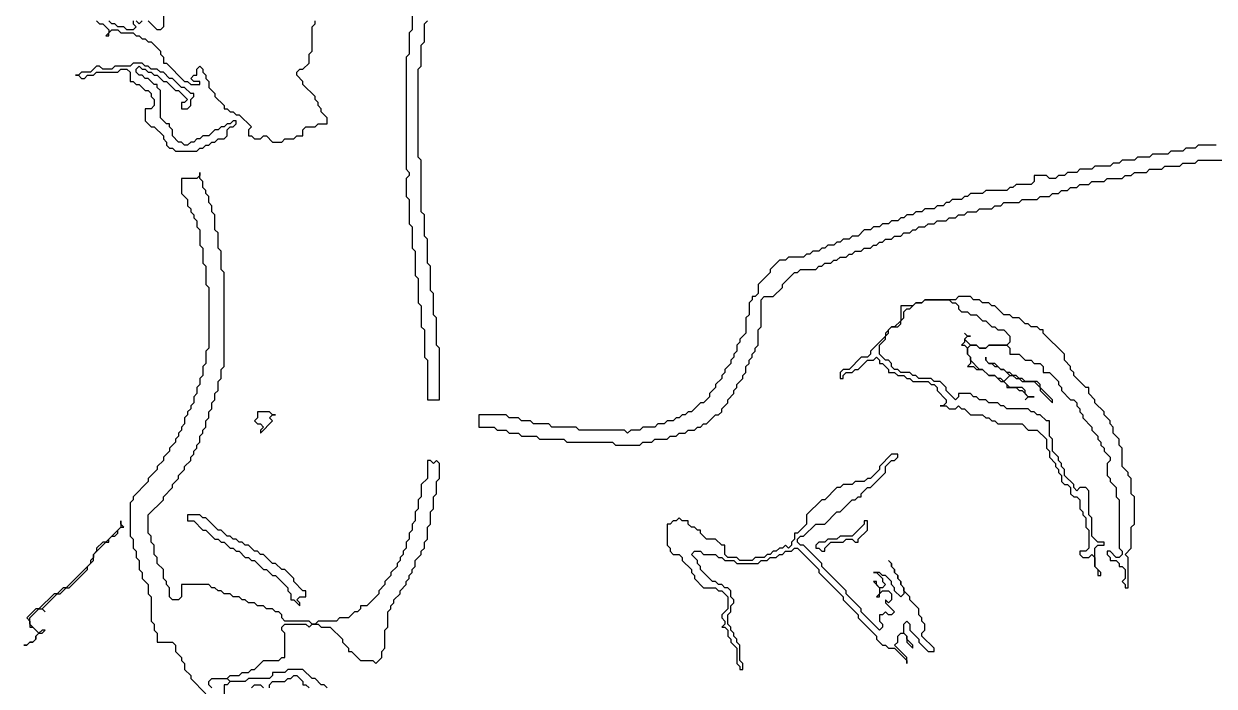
# Model space of a CAD drawing. Header units: metres. Extents: x 0 to 500, y 0 to 703.
# Drawn here: x 249.62 to 298.66, y 525.56 to 552.88 of the extents above; entities that cross this region are included whole.
import ezdxf

# ---------------------------------------------------------------- set-up
doc = ezdxf.new("R2010")
doc.units = ezdxf.units.M

msp = doc.modelspace()

# ---------------------------------------------------------------- linework, layer by layer
for points in [[(255.375, 553.375), (255.375, 552.75), (255.25, 552.625), (255.125, 552.625), (254.75, 553)], [(265.625, 553.375), (265.625, 552.625), (265.5, 552.5), (265.5, 551.625), (265.375, 551.5), (265.375, 546.875), (265.5, 546.75), (265.5, 546.625), (265.375, 546.5), (265.375, 545.75), (265.5, 545.625), (265.5, 544.625), (265.625, 544.5), (265.625, 543.625), (265.75, 543.5), (265.75, 542.5), (265.875, 542.375), (265.875, 541.375), (266, 541.25), (266, 540.375), (266.125, 540.25), (266.125, 539.125), (266.25, 539), (266.25, 537.375), (266.75, 537.375), (266.75, 539.5), (266.625, 539.625), (266.625, 540.75), (266.5, 540.875), (266.5, 541.75), (266.375, 541.875), (266.375, 542.875), (266.25, 543), (266.25, 544), (266.125, 544.125), (266.125, 545), (266, 545.125), (266, 547.25), (265.875, 547.375), (265.875, 551), (266, 551.125), (266, 552), (266.125, 552.125), (266.125, 552.875), (266.25, 553)], [(252.625, 553), (252.75, 552.875), (252.875, 552.875), (253.125, 552.625), (253.125, 552.5), (253, 552.375), (253.125, 552.375), (253.125, 552.5), (253.25, 552.625), (253.5, 552.625), (253.625, 552.5), (254.125, 552.5), (254.25, 552.375), (254.375, 552.375), (254.5, 552.25), (254.625, 552.25), (254.75, 552.125), (254.875, 552.125), (255.25, 551.75), (255.25, 551.625), (255.375, 551.5), (255.375, 551.25), (255.5, 551.25), (256.25, 550.5), (256.375, 550.5), (256.5, 550.375), (256.875, 550.375), (256.875, 550.5), (256.625, 550.5), (256.5, 550.625), (256.625, 550.75), (256.75, 550.75), (256.75, 551), (256.875, 551.125), (257, 551), (257, 550.875), (257.125, 550.75), (257.125, 550.625), (257.25, 550.5), (257.25, 550.25), (257.5, 550), (257.5, 549.875), (257.875, 549.5), (257.875, 549.375), (258, 549.375), (258.125, 549.25), (258.25, 549.25), (258.375, 549.125), (258.5, 549.125), (259, 548.625), (258.875, 548.5), (258.875, 548.25), (259, 548.25), (259.125, 548.125), (259.375, 548.125), (259.5, 548.25), (259.625, 548.25), (259.875, 548), (260.25, 548), (260.375, 548.125), (260.75, 548.125), (260.875, 548.25), (261.125, 548.25), (261.125, 548.5), (261.25, 548.625), (261.625, 548.625), (261.75, 548.75), (262.125, 548.75), (262.125, 549), (261.875, 549.25), (261.875, 549.375), (261.75, 549.5), (261.75, 549.625), (261.625, 549.75), (261.625, 549.875), (261.125, 550.375), (261.125, 550.5), (260.875, 550.75), (260.875, 550.875), (261, 551), (261.125, 551), (261.375, 551.25), (261.375, 551.625), (261.5, 551.75), (261.5, 552.75), (261.625, 552.875), (261.625, 553)], [(254.125, 553), (254.125, 552.875), (254.25, 552.75), (254.125, 552.625), (253.875, 552.625), (253.75, 552.75), (253.5, 552.75), (253.375, 552.875), (253.25, 552.875), (253.125, 553)], [(254.5, 553), (254.375, 552.875), (254.25, 553)], [(298.75, 547.875), (298, 547.875), (297.875, 547.75), (297.5, 547.75), (297.375, 547.625), (296.875, 547.625), (296.75, 547.5), (296.125, 547.5), (296, 547.375), (295.5, 547.375), (295.375, 547.25), (294.875, 547.25), (294.75, 547.125), (294.5, 547.125), (294.375, 547), (293.75, 547), (293.625, 546.875), (293.125, 546.875), (293, 546.75), (292.625, 546.75), (292.5, 546.625), (292.25, 546.625), (292.125, 546.5), (291.875, 546.5), (291.75, 546.625), (291.25, 546.625), (291.25, 546.375), (291.125, 546.25), (290.5, 546.25), (290.375, 546.125), (290.25, 546.125), (290.125, 546), (289.25, 546), (289.125, 545.875), (288.625, 545.875), (288.5, 545.75), (288.375, 545.75), (288.25, 545.625), (287.875, 545.625), (287.75, 545.5), (287.625, 545.5), (287.5, 545.375), (287.25, 545.375), (287.125, 545.25), (286.75, 545.25), (286.625, 545.125), (286.375, 545.125), (286.25, 545), (286, 545), (285.875, 544.875), (285.75, 544.875), (285.625, 544.75), (285.375, 544.75), (285.25, 544.625), (285, 544.625), (284.875, 544.5), (284.625, 544.5), (284.5, 544.375), (284.25, 544.375), (284, 544.125), (283.75, 544.125), (283.625, 544), (283.375, 544), (283.25, 543.875), (283.125, 543.875), (283, 543.75), (282.75, 543.75), (282.625, 543.625), (282.5, 543.625), (282.375, 543.5), (282.125, 543.5), (282, 543.375), (281.875, 543.375), (281.75, 543.25), (281.125, 543.25), (281, 543.125), (280.75, 543.125), (280.375, 542.75), (280.375, 542.625), (279.875, 542.125), (279.875, 541.75), (279.75, 541.625), (279.625, 541.625), (279.625, 541.5), (279.5, 541.375), (279.5, 540.875), (279.375, 540.75), (279.375, 540.125), (279.125, 539.875), (279.125, 539.75), (279, 539.625), (279, 539.375), (278.875, 539.25), (278.875, 539.125), (278.75, 539), (278.75, 538.875), (278.5, 538.625), (278.5, 538.5), (278.375, 538.375), (278.375, 538.25), (278.125, 538), (278.125, 537.875), (277.875, 537.625), (277.875, 537.5), (277.625, 537.25), (277.5, 537.25), (277.125, 536.875), (277, 536.875), (276.875, 536.75), (276.75, 536.75), (276.625, 536.625), (276.5, 536.625), (276.375, 536.5), (276.125, 536.5), (276, 536.375), (275.75, 536.375), (275.625, 536.25), (275.125, 536.25), (275, 536.125), (274.625, 536.125), (274.5, 536), (274.375, 536.125), (272.5, 536.125), (272.375, 536.25), (271.375, 536.25), (271.25, 536.375), (270.625, 536.375), (270.5, 536.5), (270.125, 536.5), (270, 536.625), (269.625, 536.625), (269.5, 536.75), (268.375, 536.75), (268.375, 536.25), (269, 536.25), (269.125, 536.125), (269.5, 536.125), (269.625, 536), (270, 536), (270.125, 535.875), (270.75, 535.875), (270.875, 535.75), (271.875, 535.75), (272, 535.625), (273.875, 535.625), (274, 535.5), (275, 535.5), (275.125, 535.625), (275.5, 535.625), (275.625, 535.75), (276.125, 535.75), (276.25, 535.875), (276.5, 535.875), (276.625, 536), (276.875, 536), (277, 536.125), (277.25, 536.125), (277.375, 536.25), (277.5, 536.25), (277.625, 536.375), (277.75, 536.375), (278.125, 536.75), (278.25, 536.75), (278.375, 536.875), (278.375, 537), (278.625, 537.25), (278.625, 537.375), (278.875, 537.625), (278.875, 537.75), (279, 537.875), (279, 538), (279.25, 538.25), (279.25, 538.375), (279.375, 538.5), (279.375, 538.75), (279.5, 538.875), (279.5, 539), (279.625, 539.125), (279.625, 539.25), (279.75, 539.375), (279.75, 539.5), (279.875, 539.625), (279.875, 540.25), (280, 540.375), (280, 541.5), (280.125, 541.625), (280.5, 541.625), (280.875, 542), (280.875, 542.125), (281.375, 542.625), (281.5, 542.625), (281.625, 542.75), (282.25, 542.75), (282.375, 542.875), (282.5, 542.875), (282.625, 543), (282.875, 543), (283, 543.125), (283.125, 543.125), (283.25, 543.25), (283.5, 543.25), (283.625, 543.375), (283.75, 543.375), (283.875, 543.5), (284.125, 543.5), (284.25, 543.625), (284.5, 543.625), (284.625, 543.75), (284.75, 543.75), (284.875, 543.875), (285, 543.875), (285.125, 544), (285.375, 544), (285.5, 544.125), (285.75, 544.125), (285.875, 544.25), (286.125, 544.25), (286.25, 544.375), (286.375, 544.375), (286.5, 544.5), (286.75, 544.5), (286.875, 544.625), (287.125, 544.625), (287.25, 544.75), (287.625, 544.75), (287.75, 544.875), (288, 544.875), (288.125, 545), (288.375, 545), (288.5, 545.125), (288.875, 545.125), (289, 545.25), (289.5, 545.25), (289.625, 545.375), (289.875, 545.375), (290, 545.5), (290.625, 545.5), (290.75, 545.625), (291.375, 545.625), (291.5, 545.75), (291.875, 545.75), (292, 545.875), (292.25, 545.875), (292.375, 546), (292.625, 546), (292.75, 546.125), (293, 546.125), (293.125, 546.25), (293.5, 546.25), (293.625, 546.375), (294.125, 546.375), (294.25, 546.5), (294.875, 546.5), (295, 546.625), (295.25, 546.625), (295.375, 546.75), (295.875, 546.75), (296, 546.875), (296.5, 546.875), (296.625, 547), (297.25, 547), (297.375, 547.125), (297.875, 547.125), (298, 547.25), (299, 547.25)], [(262.125, 525.5), (262, 525.625), (261.875, 525.625), (261.625, 525.875), (261.5, 525.875), (261.125, 526.25), (260.5, 526.25), (260.375, 526.125), (259.875, 526.125), (259.875, 526), (259.75, 525.875), (258.875, 525.875), (258.75, 525.75), (258.125, 525.75), (258, 525.875), (258.125, 526), (258.5, 526), (258.625, 526.125), (258.875, 526.125), (259, 526.25), (259.125, 526.25), (259.5, 526.625), (260.125, 526.625), (260.25, 526.75), (260.375, 526.75), (260.375, 527.75), (260.25, 527.875), (260.25, 528), (260.375, 528.125), (261.25, 528.125), (261.375, 528), (261.5, 528.125), (261.75, 528.125), (261.875, 528), (262.25, 528), (262.75, 527.5), (262.75, 527.375), (263, 527.125), (263, 527), (263.125, 527), (263.5, 526.625), (264, 526.625), (264.125, 526.5), (264.375, 526.75), (264.375, 527), (264.5, 527.125), (264.5, 527.875), (264.625, 528), (264.625, 528.625), (264.75, 528.75), (264.75, 528.875), (264.875, 529), (264.875, 529.125), (265.125, 529.375), (265.125, 529.5), (265.375, 529.75), (265.375, 529.875), (265.5, 530), (265.5, 530.125), (265.625, 530.25), (265.625, 530.375), (265.75, 530.5), (265.75, 530.75), (266, 531), (266, 531.125), (266.125, 531.25), (266.125, 531.5), (266.25, 531.625), (266.25, 532.125), (266.375, 532.25), (266.375, 532.75), (266.5, 532.875), (266.5, 533.375), (266.625, 533.5), (266.625, 534), (266.75, 534.125), (266.75, 534.75), (266.625, 534.875), (266.5, 534.75), (266.375, 534.875), (266.25, 534.875), (266.25, 534.125), (266, 533.875), (266, 533.375), (265.875, 533.25), (265.875, 532.875), (265.75, 532.75), (265.75, 532.375), (265.625, 532.25), (265.625, 532), (265.5, 531.875), (265.5, 531.625), (265.375, 531.5), (265.375, 531.25), (265.25, 531.125), (265.25, 531), (265.125, 530.875), (265.125, 530.75), (265, 530.625), (265, 530.5), (264.75, 530.25), (264.75, 530.125), (264.5, 529.875), (264.5, 529.75), (264.25, 529.5), (264.25, 529.375), (263.75, 528.875), (263.5, 528.875), (263.5, 528.75), (263.375, 528.625), (263.25, 528.625), (263, 528.375), (262.625, 528.375), (262.5, 528.25), (261.75, 528.25), (261.625, 528.125), (261.5, 528.125), (261.375, 528.25), (260.375, 528.25), (260.25, 528.375), (260.25, 528.5), (260.125, 528.625), (260, 528.625), (259.875, 528.75), (259.625, 528.75), (259.5, 528.875), (259.25, 528.875), (259.125, 529), (258.875, 529), (258.75, 529.125), (258.625, 529.125), (258.5, 529.25), (258.25, 529.25), (258.125, 529.375), (257.875, 529.375), (257.75, 529.5), (257.625, 529.5), (257.5, 529.625), (257.375, 529.625), (257.25, 529.75), (256.125, 529.75), (256.125, 529.25), (256, 529.125), (255.75, 529.125), (255.625, 529.25), (255.625, 529.625), (255.5, 529.75), (255.5, 529.875), (255.375, 530), (255.375, 530.375), (255.125, 530.625), (255.125, 530.875), (255, 531), (255, 531.375), (254.875, 531.5), (254.875, 531.75), (254.75, 531.875), (254.75, 532.625), (255.375, 533.25), (255.375, 533.375), (255.75, 533.75), (255.75, 533.875), (256, 534.125), (256, 534.25), (256.25, 534.5), (256.25, 534.625), (256.5, 534.875), (256.5, 535), (256.625, 535.125), (256.625, 535.25), (256.75, 535.375), (256.75, 535.5), (256.875, 535.625), (256.875, 535.875), (257, 536), (257, 536.125), (257.125, 536.25), (257.125, 536.5), (257.25, 536.625), (257.25, 536.875), (257.375, 537), (257.375, 537.25), (257.5, 537.375), (257.5, 537.625), (257.625, 537.75), (257.625, 538.125), (257.75, 538.25), (257.75, 538.625), (257.875, 538.75), (257.875, 542.625), (257.75, 542.75), (257.75, 543.5), (257.625, 543.625), (257.625, 544.25), (257.5, 544.375), (257.5, 545), (257.375, 545.125), (257.375, 545.375), (257.25, 545.5), (257.25, 545.75), (257.125, 545.875), (257.125, 546), (257, 546.125), (257, 546.375), (256.875, 546.5), (256.875, 546.75), (256.875, 546.625), (256.75, 546.5), (256.125, 546.5), (256.125, 545.875), (256.375, 545.625), (256.375, 545.375), (256.5, 545.25), (256.5, 545.125), (256.625, 545), (256.625, 544.875), (256.75, 544.75), (256.75, 544.5), (256.875, 544.375), (256.875, 543.75), (257, 543.625), (257, 543), (257.125, 542.875), (257.125, 542.125), (257.25, 542), (257.25, 539.5), (257.125, 539.375), (257.125, 538.875), (257, 538.75), (257, 538.375), (256.875, 538.25), (256.875, 538), (256.75, 537.875), (256.75, 537.625), (256.625, 537.5), (256.625, 537.25), (256.5, 537.125), (256.5, 537), (256.375, 536.875), (256.375, 536.75), (256.25, 536.625), (256.25, 536.375), (256.125, 536.25), (256.125, 536.125), (256, 536), (256, 535.875), (255.875, 535.75), (255.875, 535.625), (255.625, 535.375), (255.625, 535.25), (255.375, 535), (255.375, 534.875), (255.125, 534.625), (255.125, 534.5), (254.75, 534.125), (254.75, 534), (254.125, 533.375), (254.125, 533.25), (254, 533.125), (254, 531.75), (254.125, 531.625), (254.125, 531.25), (254.25, 531.125), (254.25, 530.875), (254.375, 530.75), (254.375, 530.375), (254.5, 530.25), (254.5, 530), (254.75, 529.75), (254.75, 529.375), (254.875, 529.25), (254.875, 528.25), (255, 528.125), (255, 527.875), (255.125, 527.75), (255.125, 527.375), (255.75, 527.375), (255.875, 527.25), (255.875, 527), (256.125, 526.75), (256.125, 526.625), (256.25, 526.5), (256.25, 526.25), (256.5, 526), (256.5, 525.875), (257.125, 525.25)], [(257.375, 525.5), (257.25, 525.625), (257.25, 525.75), (257.375, 525.875), (258, 525.875), (258.125, 525.75), (258, 525.625), (257.875, 525.625), (257.875, 525.25)], [(259.75, 525.5), (259.75, 525.625), (259.875, 525.75), (260.375, 525.75), (260.5, 525.875), (260.625, 525.875), (260.75, 526), (260.875, 526), (261.125, 525.75), (261.125, 525.625), (261.25, 525.625), (261.375, 525.5)], [(259, 525.5), (259.125, 525.625), (259.375, 525.625), (259.5, 525.5)]]:
    msp.add_lwpolyline(points)
for points in [[(254.125, 551.25), (254, 551.125), (253.375, 551.125), (253.25, 551), (252.875, 551), (252.75, 551.125), (252.625, 551.125), (252.375, 550.875), (252, 550.875), (251.875, 550.75), (251.75, 550.75), (251.875, 550.75), (252, 550.625), (252.125, 550.625), (252.25, 550.75), (252.5, 550.75), (252.625, 550.875), (253.5, 550.875), (253.625, 551), (253.875, 551), (254, 550.875), (254, 550.5), (254.125, 550.5), (254.25, 550.375), (254.375, 550.375), (254.625, 550.125), (254.75, 550.125), (254.875, 550), (254.875, 549.875), (255, 549.75), (255, 549.5), (254.875, 549.375), (254.625, 549.375), (254.625, 548.875), (254.875, 548.625), (255, 548.625), (255.375, 548.25), (255.375, 548.125), (255.5, 548), (255.5, 547.875), (255.625, 547.75), (255.75, 547.75), (255.875, 547.625), (256.75, 547.625), (256.875, 547.75), (257, 547.75), (257.125, 547.875), (257.25, 547.875), (257.375, 548), (257.5, 548), (257.625, 548.125), (257.875, 548.125), (258, 548.25), (258, 548.5), (258.125, 548.625), (258.25, 548.625), (258.375, 548.75), (258.375, 548.875), (258.25, 548.875), (258.125, 548.75), (258, 548.75), (257.875, 548.625), (257.75, 548.625), (257.625, 548.5), (257.5, 548.5), (257.25, 548.25), (257, 548.25), (256.875, 548.125), (256.75, 548.125), (256.625, 548), (256.5, 548), (256.375, 547.875), (256.25, 547.875), (256.125, 548), (256, 548), (255.75, 548.25), (255.75, 548.5), (255.625, 548.625), (255.625, 548.75), (255.5, 548.75), (255.25, 549), (255.25, 550.125), (255.125, 550.25), (255.125, 550.375), (255, 550.375), (254.75, 550.625), (254.625, 550.625), (254.5, 550.75), (254.375, 550.75), (254.25, 550.875), (254.25, 551), (254.375, 551.125), (254.5, 551), (254.625, 551), (254.75, 550.875), (254.875, 550.875), (255, 550.75), (255.125, 550.75), (255.375, 550.5), (255.5, 550.5), (255.875, 550.125), (256, 550.125), (256.375, 549.75), (256.25, 549.625), (256.125, 549.625), (256.125, 549.375), (256.375, 549.375), (256.5, 549.5), (256.5, 549.75), (256.625, 549.875), (256.625, 550), (256.5, 550), (256.25, 550.25), (256.125, 550.25), (255.75, 550.625), (255.625, 550.625), (255.375, 550.875), (255.25, 550.875), (255.125, 551), (254.875, 551), (254.75, 551.125), (254.625, 551.125), (254.5, 551.25)], [(288.125, 541.625), (288, 541.5), (286.75, 541.5), (286.625, 541.375), (286.375, 541.375), (286.25, 541.25), (285.75, 541.25), (285.75, 540.625), (285.5, 540.375), (285.375, 540.375), (285.125, 540.125), (285.125, 540), (284.5, 539.375), (284.5, 539.25), (284.375, 539.125), (284.125, 539.125), (283.625, 538.625), (283.375, 538.625), (283.25, 538.5), (283.25, 538.25), (283.375, 538.25), (283.375, 538.375), (283.5, 538.5), (283.75, 538.5), (283.875, 538.625), (284, 538.625), (284.375, 539), (284.625, 539), (284.75, 539.125), (284.875, 539), (284.875, 538.875), (285, 538.875), (285.25, 538.625), (285.25, 538.5), (285.5, 538.5), (285.625, 538.375), (285.875, 538.375), (286, 538.25), (286.125, 538.25), (286.25, 538.125), (286.875, 538.125), (287, 538), (287.125, 538), (287.25, 537.875), (287.25, 537.75), (287.625, 537.375), (287.625, 537.25), (287.5, 537.125), (287.375, 537.125), (287.625, 537.125), (287.75, 537), (288, 537), (288.125, 537.125), (288.25, 537), (288.375, 537), (288.625, 536.75), (289.125, 536.75), (289.25, 536.625), (289.375, 536.625), (289.5, 536.5), (289.625, 536.5), (289.75, 536.375), (290.75, 536.375), (291, 536.125), (291.375, 536.125), (291.75, 535.75), (291.75, 535.375), (291.875, 535.25), (291.875, 535), (292.125, 534.75), (292.125, 534.625), (292.25, 534.5), (292.25, 534.375), (292.375, 534.25), (292.375, 534), (292.5, 533.875), (292.625, 533.875), (292.75, 533.75), (292.75, 533.5), (292.875, 533.375), (293, 533.375), (293.125, 533.25), (293.125, 532.875), (293.25, 532.75), (293.25, 532.625), (293.375, 532.5), (293.375, 532.125), (293.5, 532), (293.5, 531.25), (293.375, 531.125), (293.125, 531.125), (293.125, 531), (293.25, 530.875), (293.5, 530.875), (293.625, 531), (293.75, 530.875), (293.75, 530.5), (293.875, 530.375), (293.875, 530.125), (294, 530.125), (294, 530.25), (293.75, 530.5), (293.75, 531.25), (293.875, 531.375), (294.125, 531.375), (294.125, 531.5), (293.875, 531.5), (293.625, 531.75), (293.625, 532.5), (293.5, 532.625), (293.5, 533.625), (293.375, 533.75), (293.125, 533.75), (293, 533.625), (292.875, 533.75), (292.875, 533.875), (292.5, 534.25), (292.5, 534.5), (292.375, 534.625), (292.375, 534.75), (292.25, 534.875), (292.25, 535), (292, 535.25), (292, 535.75), (291.875, 535.875), (291.875, 536.5), (291.75, 536.5), (291.5, 536.75), (291.375, 536.75), (291.25, 536.875), (291.125, 536.875), (291, 537), (290.125, 537), (290, 537.125), (289.875, 537.125), (289.75, 537.25), (289.375, 537.25), (289.25, 537.375), (289, 537.375), (288.875, 537.5), (288.75, 537.5), (288.625, 537.625), (288.125, 537.625), (288.125, 537.5), (288, 537.375), (287.625, 537.75), (287.625, 537.875), (287.375, 538.125), (287.125, 538.125), (287, 538.25), (286.5, 538.25), (286.375, 538.375), (286.25, 538.375), (286.125, 538.5), (285.75, 538.5), (285.625, 538.625), (285.5, 538.625), (285.375, 538.75), (285.375, 538.875), (285.25, 539), (285.125, 539), (284.875, 539.25), (284.875, 539.625), (285.125, 539.875), (285.125, 540), (285.25, 540.125), (285.25, 540.25), (285.375, 540.375), (285.625, 540.375), (285.75, 540.5), (285.75, 540.625), (285.875, 540.75), (285.875, 541), (286, 541.125), (286.125, 541.125), (286.375, 541.375), (286.625, 541.375), (286.75, 541.5), (287.75, 541.5), (287.875, 541.375), (288, 541.375), (288.125, 541.25), (288.125, 541.125), (288.25, 541), (288.5, 541), (288.625, 540.875), (288.875, 540.875), (289.125, 540.625), (289.25, 540.625), (289.5, 540.375), (289.625, 540.375), (289.75, 540.25), (290, 540.25), (290.25, 540), (290.25, 539.75), (290.125, 539.625), (289.375, 539.625), (289.25, 539.5), (289, 539.5), (288.875, 539.625), (288.625, 539.625), (288.375, 539.875), (288.5, 540), (288.625, 540), (288.5, 540), (288.375, 540.125), (288.5, 540), (288.375, 539.875), (288.375, 539.75), (288.25, 539.625), (288.375, 539.625), (288.5, 539.5), (288.5, 539.25), (288.625, 539.125), (288.625, 538.875), (288.5, 538.75), (288.75, 538.75), (288.875, 538.625), (289.125, 538.625), (289.375, 538.375), (289.625, 538.375), (289.875, 538.125), (290, 538.125), (290.125, 538), (290.125, 537.875), (290.5, 537.875), (290.625, 537.75), (290.75, 537.75), (291, 537.5), (290.875, 537.375), (291, 537.5), (291.25, 537.5), (291, 537.5), (290.875, 537.625), (290.875, 537.75), (290.75, 537.875), (290.25, 537.875), (290, 538.125), (290.25, 538.375), (290.375, 538.375), (290.5, 538.25), (290.625, 538.25), (290.75, 538.125), (291.25, 538.125), (291.5, 537.875), (291.5, 537.75), (292, 537.25), (292, 537.375), (291.5, 537.875), (291.5, 538), (291.375, 538.125), (290.875, 538.125), (290.75, 538.25), (290.625, 538.25), (290.5, 538.375), (290.375, 538.375), (290.25, 538.5), (290.125, 538.5), (290, 538.625), (289.875, 538.625), (289.625, 538.875), (289.375, 538.875), (289.25, 539), (289.25, 539.125), (289.25, 539), (289.375, 538.875), (289.5, 538.875), (289.625, 538.75), (289.75, 538.75), (289.875, 538.625), (290, 538.625), (290.25, 538.375), (290, 538.125), (289.875, 538.25), (289.75, 538.25), (289.625, 538.375), (289.375, 538.375), (289.125, 538.625), (289, 538.625), (288.625, 539), (288.625, 539.125), (288.5, 539.25), (288.5, 539.5), (288.625, 539.625), (288.875, 539.625), (289, 539.5), (289.25, 539.5), (289.375, 539.625), (290.125, 539.625), (290.25, 539.5), (290.25, 539.25), (290.625, 539.25), (290.875, 539), (291.125, 539), (291.25, 538.875), (291.5, 538.875), (291.625, 538.75), (291.625, 538.5), (291.875, 538.5), (292.25, 538.125), (292.25, 538), (292.375, 537.875), (292.375, 537.75), (292.75, 537.375), (292.875, 537.375), (293, 537.25), (293, 537.125), (293.125, 537), (293.125, 536.875), (293.25, 536.75), (293.25, 536.625), (293.625, 536.25), (293.625, 536.125), (293.875, 535.875), (293.875, 535.75), (294, 535.625), (294, 535.5), (294.125, 535.375), (294.125, 535.25), (294.375, 535), (294.375, 534.875), (294.25, 534.75), (294.25, 534.25), (294.375, 534.125), (294.375, 534), (294.625, 533.75), (294.625, 533.375), (294.75, 533.25), (294.75, 531.25), (294.875, 531.125), (294.875, 531), (294.75, 530.875), (294.625, 530.875), (294.375, 531.125), (294.25, 531.125), (294.25, 531), (294.375, 530.875), (294.375, 530.75), (294.625, 530.75), (294.75, 530.625), (294.75, 530.5), (294.875, 530.5), (295, 530.375), (295, 530), (294.875, 529.875), (295, 529.75), (295, 529.625), (295.125, 529.625), (295.125, 530.875), (295, 531), (295.25, 531.25), (295.25, 532.125), (295.375, 532.25), (295.375, 533.375), (295.25, 533.5), (295.25, 534.125), (295.125, 534.25), (295.125, 534.375), (294.875, 534.625), (294.875, 535.375), (294.75, 535.5), (294.75, 535.75), (294.5, 536), (294.5, 536.25), (294.375, 536.375), (294.375, 536.5), (294.125, 536.75), (294.125, 536.875), (293.75, 537.25), (293.75, 537.375), (293.5, 537.625), (293.5, 537.875), (293.375, 537.875), (292.875, 538.375), (292.875, 538.5), (292.75, 538.625), (292.75, 538.75), (292.5, 539), (292.5, 539.25), (291.625, 540.125), (291.625, 540.25), (291.5, 540.25), (291.375, 540.375), (291.125, 540.375), (291, 540.5), (290.875, 540.5), (290.625, 540.75), (290.375, 540.75), (290.25, 540.875), (290, 540.875), (289.625, 541.25), (289.5, 541.25), (289.375, 541.375), (289.125, 541.375), (289, 541.5), (288.75, 541.5), (288.625, 541.625)], [(259.25, 536.875), (259.25, 536.625), (259.125, 536.5), (259.25, 536.375), (259.375, 536.375), (259.5, 536.25), (259.375, 536.125), (259.375, 536), (259.875, 536.5), (259.75, 536.625), (259.875, 536.75), (260, 536.75), (259.875, 536.75), (259.75, 536.875)], [(285.375, 535.125), (284.875, 534.625), (284.875, 534.5), (284.5, 534.125), (284.375, 534.125), (284.25, 534), (283.875, 534), (283.75, 533.875), (283.375, 533.875), (283.25, 533.75), (283.125, 533.75), (282.625, 533.25), (282.5, 533.25), (281.875, 532.625), (281.875, 532.25), (281.5, 531.875), (281.375, 531.875), (281.375, 531.625), (281.25, 531.5), (281.25, 531.375), (281.125, 531.25), (281, 531.375), (280.875, 531.25), (280.75, 531.25), (280.625, 531.125), (280.5, 531.125), (280.375, 531), (280.25, 531), (280.125, 530.875), (279.75, 530.875), (279.625, 530.75), (279.125, 530.75), (279, 530.875), (278.625, 530.875), (278.5, 531), (278.5, 531.375), (278.375, 531.375), (278.125, 531.625), (277.75, 531.625), (277.5, 531.875), (277.5, 532), (277.375, 532), (277.25, 532.125), (277.125, 532.125), (277, 532.25), (277, 532.375), (276.75, 532.375), (276.625, 532.5), (276.5, 532.375), (276.375, 532.375), (276.25, 532.25), (276.125, 532.25), (276.125, 531.375), (276.25, 531.25), (276.25, 531.125), (276.375, 531), (276.625, 531), (276.75, 530.875), (276.75, 530.75), (277.125, 530.375), (277.125, 530.25), (277.25, 530.125), (277.25, 530), (277.625, 529.625), (278.125, 529.625), (278.25, 529.5), (278.375, 529.5), (278.625, 529.25), (278.625, 528.75), (278.375, 528.5), (278.375, 528.375), (278.5, 528.25), (278.5, 528.125), (278.375, 528), (278.5, 528), (278.625, 527.875), (278.625, 527.625), (278.75, 527.5), (278.75, 527.375), (279, 527.125), (279, 526.5), (279.125, 526.375), (279.125, 526.25), (279.25, 526.25), (279.25, 526.5), (279.125, 526.625), (279.125, 527.25), (279, 527.375), (279, 527.5), (278.875, 527.625), (278.875, 527.75), (278.75, 527.875), (278.75, 528), (278.625, 528.125), (278.625, 528.5), (278.75, 528.625), (278.75, 528.875), (278.875, 529), (278.875, 529.125), (278.75, 529.25), (278.75, 529.5), (278.625, 529.625), (278.5, 529.625), (278.375, 529.75), (278.25, 529.75), (278.125, 529.875), (278, 529.875), (277.5, 530.375), (277.5, 530.5), (277.375, 530.625), (277.375, 530.75), (277.125, 531), (277.25, 531.125), (277.5, 531.125), (277.625, 531), (278.125, 531), (278.25, 530.875), (278.375, 530.875), (278.5, 530.75), (278.875, 530.75), (279, 530.625), (279.875, 530.625), (280, 530.75), (280.25, 530.75), (280.375, 530.875), (280.625, 530.875), (280.75, 531), (280.875, 531), (281, 531.125), (281.25, 531.125), (281.375, 531.25), (281.5, 531.25), (282.375, 530.375), (282.375, 530.25), (283.375, 529.25), (283.375, 529.125), (284, 528.5), (284, 528.375), (284.75, 527.625), (284.75, 527.5), (285, 527.25), (285.125, 527.25), (285.25, 527.125), (285.5, 527.125), (286, 526.625), (286, 526.5), (286, 526.75), (285.5, 527.25), (285.625, 527.375), (285.625, 527.625), (285.75, 527.75), (285.875, 527.75), (286, 527.625), (286, 527.375), (286.25, 527.125), (286.25, 527.25), (286, 527.5), (286, 527.625), (285.875, 527.75), (285.875, 528.125), (286, 528.25), (286.125, 528.125), (286.125, 527.875), (286.5, 527.5), (286.5, 527.375), (286.875, 527), (287.125, 527), (287.125, 527.125), (286.625, 527.625), (286.625, 527.75), (286.75, 527.875), (286.75, 528.125), (286.625, 528.25), (286.625, 528.375), (286.5, 528.5), (286.5, 528.75), (286.125, 529.125), (286.125, 529.25), (285.875, 529.5), (285.875, 529.625), (285.75, 529.75), (285.75, 529.875), (285.625, 530), (285.625, 530.125), (285.5, 530.25), (285.5, 530.375), (285.375, 530.5), (285.375, 530.625), (285.25, 530.75), (285.375, 530.625), (285.375, 530.5), (285.5, 530.375), (285.5, 530.25), (285.625, 530.125), (285.625, 530), (285.75, 529.875), (285.75, 529.75), (285.875, 529.625), (285.875, 529.375), (285.75, 529.25), (285.5, 529.5), (285.5, 529.625), (285.375, 529.75), (285.375, 529.875), (285.125, 530.125), (285, 530.125), (284.875, 530.25), (284.625, 530.25), (284.75, 530.25), (285, 530), (285, 529.875), (285.125, 529.75), (285, 529.625), (284.875, 529.625), (284.75, 529.75), (284.75, 529.875), (284.625, 529.875), (284.875, 529.625), (284.875, 529.375), (284.75, 529.25), (284.875, 529.25), (284.875, 529.375), (285, 529.5), (285.25, 529.5), (285.375, 529.375), (285.375, 529.125), (285.25, 529), (285.125, 529.125), (285.125, 529), (285.5, 528.625), (285.375, 528.5), (285.25, 528.5), (285.125, 528.625), (285, 528.5), (284.875, 528.5), (284.875, 528.25), (285, 528.125), (285, 528), (284.875, 527.875), (284.125, 528.625), (284.125, 528.75), (283.5, 529.375), (283.5, 529.5), (282.5, 530.5), (282.5, 530.625), (281.75, 531.375), (281.625, 531.375), (281.5, 531.5), (281.5, 531.625), (281.625, 531.75), (281.75, 531.75), (282.25, 532.25), (282.625, 532.25), (283.125, 532.75), (283.25, 532.75), (283.75, 533.25), (283.875, 533.25), (284, 533.375), (284.125, 533.375), (284.125, 533.5), (284.375, 533.75), (284.5, 533.75), (285.125, 534.375), (285.125, 534.625), (285.375, 534.875), (285.5, 534.875), (285.625, 535), (285.625, 535.125)], [(256.375, 532.625), (256.375, 532.375), (256.625, 532.375), (257, 532), (257.125, 532), (257.5, 531.625), (257.625, 531.625), (257.75, 531.5), (257.875, 531.5), (258.125, 531.25), (258.25, 531.25), (258.375, 531.125), (258.5, 531.125), (258.75, 530.875), (258.875, 530.875), (259, 530.75), (259.125, 530.75), (259.5, 530.375), (259.625, 530.375), (259.875, 530.125), (260, 530.125), (260.5, 529.625), (260.5, 529.5), (260.625, 529.375), (260.625, 529.125), (260.75, 529.125), (261, 528.875), (261, 529), (260.875, 529.125), (261, 529.25), (261.25, 529.25), (261.25, 529.5), (261.125, 529.5), (260.75, 529.875), (260.75, 530), (260.375, 530.375), (260.25, 530.375), (260, 530.625), (259.875, 530.625), (259.5, 531), (259.375, 531), (259.25, 531.125), (259.125, 531.125), (258.875, 531.375), (258.75, 531.375), (258.625, 531.5), (258.5, 531.5), (258.375, 531.625), (258.25, 531.625), (258.125, 531.75), (258, 531.75), (257.75, 532), (257.625, 532), (257.125, 532.5), (257, 532.5), (256.875, 532.625)], [(253.625, 532.375), (253.625, 532.125), (253, 531.5), (252.875, 531.5), (252.625, 531.25), (252.625, 531.125), (252.5, 531), (252.5, 530.875), (252.375, 530.75), (252.375, 530.625), (251.375, 529.625), (251.25, 529.625), (251, 529.375), (250.875, 529.375), (250.25, 528.75), (250.125, 528.75), (249.75, 528.375), (249.875, 528.25), (249.875, 528), (250, 528), (250.25, 527.75), (250.125, 527.625), (250.125, 527.5), (250, 527.375), (249.875, 527.375), (249.75, 527.25), (249.625, 527.25), (249.75, 527.25), (249.875, 527.375), (250, 527.375), (250.125, 527.5), (250.125, 527.625), (250.25, 527.75), (250.375, 527.75), (250.5, 527.875), (250.375, 527.875), (250.25, 527.75), (249.875, 528.125), (249.875, 528.375), (250.25, 528.75), (250.375, 528.75), (250.5, 528.625), (250.375, 528.75), (251, 529.375), (251.125, 529.375), (251.375, 529.625), (251.5, 529.625), (252.25, 530.375), (252.25, 530.5), (252.5, 530.75), (252.5, 531), (253, 531.5), (253.125, 531.5), (253.125, 531.625), (253.25, 531.75), (253.375, 531.75), (253.5, 531.875), (253.5, 532), (253.625, 532.125), (253.75, 532.125), (253.625, 532.25)], [(284.25, 532.375), (284.25, 532.25), (283.75, 531.75), (283.25, 531.75), (283.125, 531.625), (282.75, 531.625), (282.625, 531.5), (282.375, 531.5), (282.25, 531.375), (282.25, 531.25), (282.375, 531.25), (282.5, 531.125), (282.625, 531.125), (282.625, 531.25), (282.875, 531.5), (283.375, 531.5), (283.5, 531.625), (283.75, 531.625), (283.875, 531.5), (284, 531.5), (284, 531.625), (284.375, 532), (284.375, 532.375)]]:
    msp.add_lwpolyline(points, close=True)

doc.saveas('drawing.dxf')
